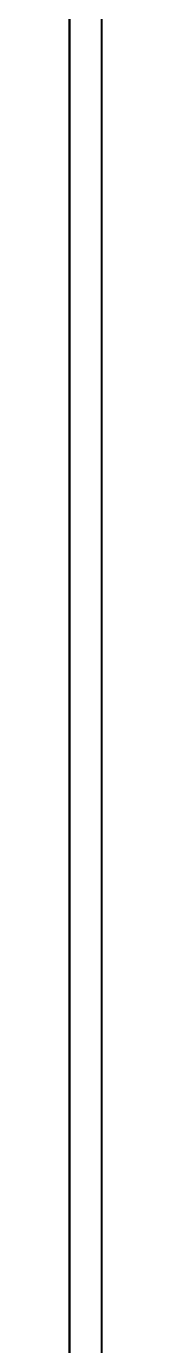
# Model space of a CAD drawing. Header units: millimetres. Extents: x 0 to 297, y 0 to 210.
# Drawn here: x 255.2 to 256.7, y 74.1 to 135.8 of the extents above; entities that cross this region are included whole.
import ezdxf

# ---------------------------------------------------------------- set-up
doc = ezdxf.new("R2010")
doc.units = ezdxf.units.MM
doc.header["$LTSCALE"] = 0.5
doc.linetypes.add('DASHED', pattern=[0.2067, 0.1654, -0.0413])
for name, color, linetype, lineweight in [('가려진 것(ISO)', 2, 'DASHED', 18), ('가려진 좁은 것(ISO)', 2, 'DASHED', 18), ('가시적인 것(ISO)', 3, 'Continuous', 40)]:
    doc.layers.add(name, color=color, linetype=linetype, lineweight=lineweight)

msp = doc.modelspace()

# ---------------------------------------------------------------- linework, layer by layer
at = {"layer": '가려진 것(ISO)', "ltscale": 0.037994}
for p, q in [((255.2035, 135.5739), (255.1935, 135.5739)), ((255.2035, 135.4862), (255.1935, 135.4862)), ((255.2035, 135.4367), (255.1935, 135.4367)), ((255.2035, 135.1876), (255.1935, 135.1876)), ((255.2035, 135.173), (255.1935, 135.173)), ((255.2035, 135.1701), (255.1935, 135.1701)), ((255.2035, 135.1672), (255.1935, 135.1672)), ((255.2035, 135.1468), (255.1935, 135.1468)), ((255.2035, 135.1294), (255.1935, 135.1294)), ((255.2035, 135.1119), (255.1935, 135.1119)), ((255.2035, 135.109), (255.1935, 135.109)), ((255.2035, 135.077), (255.1935, 135.077)), ((255.2035, 135.0741), (255.1935, 135.0741)), ((255.2035, 135.0625), (255.1935, 135.0625)), ((255.2035, 135.048), (255.1935, 135.048)), ((255.2035, 135.0451), (255.1935, 135.0451)), ((255.2035, 135.0421), (255.1935, 135.0421)), ((255.2035, 135.0305), (255.1935, 135.0305)), ((255.2035, 135.006), (255.1935, 135.006)), ((255.2035, 135.0043), (255.1935, 135.0043)), ((255.2035, 134.9603), (255.1935, 134.9603)), ((255.2035, 134.9491), (255.1935, 134.9491)), ((255.2035, 134.9336), (255.1935, 134.9336)), ((255.2035, 134.9142), (255.1935, 134.9142)), ((255.2035, 134.8955), (255.1935, 134.8955)), ((255.2035, 134.8841), (255.1935, 134.8841)), ((255.2035, 134.7077), (255.1935, 134.7077)), ((255.2035, 134.6786), (255.1935, 134.6786)), ((255.2035, 134.5943), (255.1935, 134.5943)), ((255.2035, 134.5768), (255.1935, 134.5768)), ((255.2035, 134.5274), (255.1935, 134.5274)), ((255.2035, 134.4983), (255.1935, 134.4983)), ((255.2035, 134.4605), (255.1935, 134.4605)), ((255.2035, 134.3965), (255.1935, 134.3965)), ((255.2035, 134.3907), (255.1935, 134.3907)), ((255.2035, 134.3326), (255.1935, 134.3326)), ((255.2035, 134.2977), (255.1935, 134.2977)), ((255.2035, 134.2918), (255.1935, 134.2918)), ((255.2035, 134.2569), (255.1935, 134.2569)), ((255.2035, 134.2424), (255.1935, 134.2424)), ((255.2035, 134.2279), (255.1935, 134.2279)), ((255.2035, 134.2133), (255.1935, 134.2133)), ((255.2035, 134.1901), (255.1935, 134.1901)), ((255.2035, 134.1181), (255.1935, 134.1181)), ((255.2035, 134.0417), (255.1935, 134.0417)), ((255.2035, 134.0388), (255.1935, 134.0388)), ((255.2035, 133.9923), (255.1935, 133.9923)), ((255.2035, 133.9894), (255.1935, 133.9894)), ((255.2035, 133.9618), (255.1935, 133.9618)), ((255.2035, 133.8847), (255.1935, 133.8847)), ((255.2035, 133.716), (255.1935, 133.716)), ((255.2035, 133.6899), (255.1935, 133.6899)), ((255.2035, 133.655), (255.1935, 133.655)), ((255.2035, 133.652), (255.1935, 133.652)), ((255.2035, 133.6142), (255.1935, 133.6142)), ((255.2035, 133.5881), (255.1935, 133.5881)), ((255.2035, 133.4281), (255.1935, 133.4281)), ((255.2035, 133.4078), (255.1935, 133.4078)), ((255.2035, 133.3673), (255.1935, 133.3673)), ((255.2035, 133.3583), (255.1935, 133.3583)), ((255.2035, 133.3176), (255.1935, 133.3176)), ((255.2035, 133.2798), (255.1935, 133.2798)), ((255.2035, 133.2797), (255.1935, 133.2797)), ((255.2035, 133.2711), (255.1935, 133.2711)), ((255.2035, 133.2594), (255.1935, 133.2594)), ((255.2035, 133.242), (255.1935, 133.242)), ((255.2035, 133.2245), (255.1935, 133.2245)), ((255.2035, 133.1082), (255.1935, 133.1082)), ((255.2035, 133.0966), (255.1935, 133.0966)), ((255.2035, 133.0646), (255.1935, 133.0646)), ((255.2035, 133.021), (255.1935, 133.021)), ((255.2035, 132.925), (255.1935, 132.925)), ((255.2035, 132.8785), (255.1935, 132.8785)), ((255.2035, 132.8639), (255.1935, 132.8639)), ((255.2035, 132.861), (255.1935, 132.861)), ((255.2035, 132.8302), (255.1935, 132.8302)), ((255.2035, 132.7766), (255.1935, 132.7766)), ((255.2035, 132.7614), (255.1935, 132.7614)), ((255.2035, 132.7331), (255.1935, 132.7331)), ((255.2035, 132.708), (255.1935, 132.708)), ((255.2035, 132.6852), (255.1935, 132.6852)), ((255.2035, 132.5365), (255.1935, 132.5365)), ((255.2035, 132.5175), (255.1935, 132.5175)), ((255.2035, 132.5137), (255.1935, 132.5137)), ((255.2035, 132.4422), (255.1935, 132.4422)), ((255.2035, 132.3957), (255.1935, 132.3957)), ((255.2035, 132.2431), (255.1935, 132.2431)), ((255.2035, 132.0754), (255.1935, 132.0754)), ((255.2035, 131.9992), (255.1935, 131.9992)), ((255.1935, 131.8128), (255.1835, 131.8128)), ((255.2035, 131.1836), (255.1935, 131.1836)), ((255.2035, 131.0769), (255.1935, 131.0769)), ((255.2035, 131.0388), (255.1935, 131.0388)), ((255.2035, 130.9702), (255.1935, 130.9702)), ((255.2035, 130.4862), (255.1935, 130.4862)), ((255.2035, 130.4024), (255.1935, 130.4024)), ((255.1935, 121.9881), (255.1835, 121.9881)), ((255.1935, 121.7381), (255.1835, 121.7381)), ((255.1935, 121.6881), (255.1835, 121.6881)), ((255.2035, 120.1881), (255.1935, 120.1881)), ((255.2035, 120.1436), (255.1935, 120.1436)), ((255.2035, 120.1355), (255.1935, 120.1355)), ((255.2035, 120.0261), (255.1935, 120.0261)), ((255.2035, 119.9004), (255.1935, 119.9004)), ((255.2035, 119.8559), (255.1935, 119.8559)), ((255.2035, 119.8498), (255.1935, 119.8498)), ((255.2035, 119.8478), (255.1935, 119.8478)), ((255.2035, 119.8397), (255.1935, 119.8397)), ((255.2035, 119.791), (255.1935, 119.791)), ((255.2035, 119.789), (255.1935, 119.789)), ((255.2035, 119.629), (255.1935, 119.629)), ((255.2035, 119.163), (255.1935, 119.163)), ((255.2035, 119.1549), (255.1935, 119.1549)), ((255.2035, 119.009), (255.1935, 119.009)), ((255.2035, 118.8895), (255.1935, 118.8895)), ((255.2035, 118.8672), (255.1935, 118.8672)), ((255.2035, 118.8591), (255.1935, 118.8591)), ((255.2035, 118.7436), (255.1935, 118.7436)), ((255.2035, 118.5856), (255.1935, 118.5856)), ((255.2035, 118.5755), (255.1935, 118.5755)), ((255.2035, 118.3243), (255.1935, 118.3243)), ((255.2035, 118.2108), (255.1935, 118.2108)), ((255.2035, 118.1561), (255.1935, 118.1561)), ((255.2035, 118.1136), (255.1935, 118.1136)), ((255.2035, 118.0893), (255.1935, 118.0893)), ((255.2035, 117.9393), (255.1935, 117.9393)), ((255.2035, 117.9312), (255.1935, 117.9312)), ((255.2035, 117.8867), (255.1935, 117.8867)), ((255.2035, 117.8705), (255.1935, 117.8705)), ((255.2035, 117.836), (255.1935, 117.836)), ((255.2035, 117.7935), (255.1935, 117.7935)), ((255.2035, 117.6436), (255.1935, 117.6436)), ((255.2035, 117.6355), (255.1935, 117.6355)), ((255.2035, 117.599), (255.1935, 117.599)), ((255.2035, 117.5828), (255.1935, 117.5828)), ((255.1935, 116.2881), (255.1835, 116.2881)), ((255.1935, 116.2381), (255.1835, 116.2381)), ((255.1935, 115.7381), (255.1835, 115.7381)), ((255.1935, 115.6881), (255.1835, 115.6881)), ((255.2035, 114.4381), (255.1935, 114.4381)), ((255.2035, 114.43), (255.1935, 114.43)), ((255.2035, 114.3855), (255.1935, 114.3855)), ((255.2035, 114.2679), (255.1935, 114.2679)), ((255.2035, 114.1504), (255.1935, 114.1504)), ((255.2035, 114.1423), (255.1935, 114.1423)), ((255.2035, 114.1302), (255.1935, 114.1302)), ((255.2035, 114.0998), (255.1935, 114.0998)), ((255.2035, 114.0978), (255.1935, 114.0978)), ((255.2035, 114.0897), (255.1935, 114.0897)), ((255.2035, 114.0451), (255.1935, 114.0451)), ((255.2035, 114.041), (255.1935, 114.041)), ((255.2035, 113.8709), (255.1935, 113.8709)), ((255.2035, 113.4576), (255.1935, 113.4576)), ((255.2035, 113.4049), (255.1935, 113.4049)), ((255.2035, 113.3036), (255.1935, 113.3036)), ((255.2035, 113.2874), (255.1935, 113.2874)), ((255.2035, 113.1841), (255.1935, 113.1841)), ((255.2035, 113.1618), (255.1935, 113.1618)), ((255.2035, 113.1577), (255.1935, 113.1577)), ((255.2035, 113.1537), (255.1935, 113.1537)), ((255.2035, 113.1091), (255.1935, 113.1091)), ((255.2035, 112.9734), (255.1935, 112.9734)), ((255.2035, 112.8802), (255.1935, 112.8802)), ((255.2035, 112.8701), (255.1935, 112.8701)), ((255.2035, 112.868), (255.1935, 112.868)), ((255.2035, 112.5844), (255.1935, 112.5844)), ((255.2035, 112.4527), (255.1935, 112.4527)), ((255.2035, 112.4061), (255.1935, 112.4061)), ((255.2035, 112.3636), (255.1935, 112.3636)), ((255.2035, 112.2339), (255.1935, 112.2339)), ((255.2035, 112.1812), (255.1935, 112.1812)), ((255.2035, 112.1407), (255.1935, 112.1407)), ((255.2035, 112.1286), (255.1935, 112.1286)), ((255.2035, 112.1205), (255.1935, 112.1205)), ((255.2035, 112.0354), (255.1935, 112.0354)), ((255.2035, 111.9381), (255.1935, 111.9381)), ((255.2035, 111.8855), (255.1935, 111.8855)), ((255.2035, 111.8409), (255.1935, 111.8409)), ((255.2035, 111.8328), (255.1935, 111.8328)), ((255.1935, 110.2881), (255.1835, 110.2881)), ((255.1935, 110.2381), (255.1835, 110.2381)), ((255.1935, 109.7381), (255.1835, 109.7381)), ((255.1935, 109.6881), (255.1835, 109.6881)), ((255.2035, 108.4381), (255.1935, 108.4381)), ((255.2035, 108.3956), (255.1935, 108.3956)), ((255.2035, 108.3368), (255.1935, 108.3368)), ((255.2035, 108.3348), (255.1935, 108.3348)), ((255.2035, 108.3308), (255.1935, 108.3308)), ((255.2035, 108.3287), (255.1935, 108.3287)), ((255.2035, 108.2963), (255.1935, 108.2963)), ((255.2035, 108.2842), (255.1935, 108.2842)), ((255.2035, 108.2639), (255.1935, 108.2639)), ((255.2035, 108.1829), (255.1935, 108.1829)), ((255.2035, 108.1525), (255.1935, 108.1525)), ((255.2035, 108.1504), (255.1935, 108.1504)), ((255.2035, 108.1423), (255.1935, 108.1423)), ((255.2035, 108.118), (255.1935, 108.118)), ((255.2035, 108.0937), (255.1935, 108.0937)), ((255.2035, 108.0573), (255.1935, 108.0573)), ((255.2035, 108.0491), (255.1935, 108.0491)), ((255.2035, 108.0451), (255.1935, 108.0451)), ((255.2035, 108.041), (255.1935, 108.041)), ((255.2035, 108.0167), (255.1935, 108.0167)), ((255.2035, 107.9904), (255.1935, 107.9904)), ((255.2035, 107.9742), (255.1935, 107.9742)), ((255.2035, 107.9438), (255.1935, 107.9438)), ((255.2035, 107.8992), (255.1935, 107.8992)), ((255.2035, 107.7473), (255.1935, 107.7473)), ((255.2035, 107.7169), (255.1935, 107.7169)), ((255.2035, 107.6602), (255.1935, 107.6602)), ((255.2035, 107.4353), (255.1935, 107.4353)), ((255.2035, 107.4009), (255.1935, 107.4009)), ((255.2035, 107.3806), (255.1935, 107.3806)), ((255.2035, 107.338), (255.1935, 107.338)), ((255.2035, 107.3239), (255.1935, 107.3239)), ((255.2035, 107.3036), (255.1935, 107.3036)), ((255.2035, 107.2064), (255.1935, 107.2064)), ((255.2035, 107.1537), (255.1935, 107.1537)), ((255.2035, 107.103), (255.1935, 107.103)), ((255.2035, 107.0564), (255.1935, 107.0564)), ((255.2035, 107.0159), (255.1935, 107.0159)), ((255.2035, 107.0078), (255.1935, 107.0078)), ((255.2035, 106.9957), (255.1935, 106.9957)), ((255.2035, 106.9653), (255.1935, 106.9653)), ((255.2035, 106.941), (255.1935, 106.941)), ((255.2035, 106.8761), (255.1935, 106.8761)), ((255.2035, 106.868), (255.1935, 106.868)), ((255.2035, 106.7667), (255.1935, 106.7667)), ((255.2035, 106.6897), (255.1935, 106.6897)), ((255.2035, 106.5682), (255.1935, 106.5682)), ((255.2035, 106.4831), (255.1935, 106.4831)), ((255.2035, 106.4588), (255.1935, 106.4588)), ((255.2035, 106.3514), (255.1935, 106.3514)), ((255.2035, 106.3291), (255.1935, 106.3291)), ((255.2035, 106.2623), (255.1935, 106.2623)), ((255.2035, 106.2278), (255.1935, 106.2278)), ((255.2035, 106.2076), (255.1935, 106.2076)), ((255.2035, 106.1934), (255.1935, 106.1934)), ((255.2035, 106.1731), (255.1935, 106.1731)), ((255.2035, 106.1691), (255.1935, 106.1691)), ((255.2035, 106.1509), (255.1935, 106.1509)), ((255.2035, 106.0941), (255.1935, 106.0941)), ((255.2035, 106.0556), (255.1935, 106.0556)), ((255.2035, 106.0496), (255.1935, 106.0496)), ((255.2035, 106.0273), (255.1935, 106.0273)), ((255.2035, 106.0212), (255.1935, 106.0212)), ((255.2035, 106.0192), (255.1935, 106.0192)), ((255.2035, 106.009), (255.1935, 106.009)), ((255.2035, 106.005), (255.1935, 106.005)), ((255.2035, 105.9543), (255.1935, 105.9543)), ((255.2035, 105.9381), (255.1935, 105.9381)), ((255.2035, 105.9179), (255.1935, 105.9179)), ((255.2035, 105.8855), (255.1935, 105.8855)), ((255.2035, 105.8733), (255.1935, 105.8733)), ((255.2035, 105.8125), (255.1935, 105.8125)), ((255.2035, 105.7842), (255.1935, 105.7842)), ((255.2035, 105.7396), (255.1935, 105.7396)), ((255.2035, 105.7315), (255.1935, 105.7315)), ((255.2035, 105.5897), (255.1935, 105.5897)), ((255.2035, 105.2412), (255.1935, 105.2412)), ((255.2035, 105.1622), (255.1935, 105.1622)), ((255.1935, 104.2881), (255.1835, 104.2881)), ((255.1935, 104.2381), (255.1835, 104.2381)), ((255.1935, 103.7381), (255.1835, 103.7381)), ((255.1935, 103.6881), (255.1835, 103.6881)), ((255.2035, 102.4381), (255.1935, 102.4381)), ((255.2035, 102.3855), (255.1935, 102.3855)), ((255.2035, 102.3713), (255.1935, 102.3713)), ((255.2035, 102.3267), (255.1935, 102.3267)), ((255.2035, 102.3064), (255.1935, 102.3064)), ((255.2035, 102.1606), (255.1935, 102.1606)), ((255.2035, 102.1504), (255.1935, 102.1504)), ((255.2035, 102.0998), (255.1935, 102.0998)), ((255.2035, 102.0978), (255.1935, 102.0978)), ((255.2035, 102.0897), (255.1935, 102.0897)), ((255.2035, 102.0876), (255.1935, 102.0876)), ((255.2035, 102.039), (255.1935, 102.039)), ((255.2035, 101.9863), (255.1935, 101.9863)), ((255.2035, 101.9013), (255.1935, 101.9013)), ((255.2035, 101.7594), (255.1935, 101.7594)), ((255.2035, 101.7554), (255.1935, 101.7554)), ((255.2035, 101.7027), (255.1935, 101.7027)), ((255.2035, 101.4961), (255.1935, 101.4961)), ((255.2035, 101.4556), (255.1935, 101.4556)), ((255.2035, 101.4312), (255.1935, 101.4312)), ((255.2035, 101.3239), (255.1935, 101.3239)), ((255.2035, 101.2509), (255.1935, 101.2509)), ((255.2035, 101.2286), (255.1935, 101.2286)), ((255.2035, 101.2226), (255.1935, 101.2226)), ((255.2035, 101.101), (255.1935, 101.101)), ((255.2035, 100.9187), (255.1935, 100.9187)), ((255.2035, 100.9106), (255.1935, 100.9106)), ((255.2035, 100.8093), (255.1935, 100.8093)), ((255.2035, 100.7323), (255.1935, 100.7323)), ((255.2035, 100.6107), (255.1935, 100.6107)), ((255.2035, 100.5256), (255.1935, 100.5256)), ((255.2035, 100.394), (255.1935, 100.394)), ((255.2035, 100.3048), (255.1935, 100.3048)), ((255.2035, 100.2805), (255.1935, 100.2805)), ((255.2035, 100.2542), (255.1935, 100.2542)), ((255.2035, 100.2501), (255.1935, 100.2501)), ((255.2035, 100.2299), (255.1935, 100.2299)), ((255.2035, 100.1934), (255.1935, 100.1934)), ((255.2035, 100.1205), (255.1935, 100.1205)), ((255.2035, 100.1164), (255.1935, 100.1164)), ((255.2035, 100.1144), (255.1935, 100.1144)), ((255.2035, 100.0698), (255.1935, 100.0698)), ((255.2035, 100.0273), (255.1935, 100.0273)), ((255.2035, 99.9969), (255.1935, 99.9969)), ((255.2035, 99.8855), (255.1935, 99.8855)), ((255.2035, 99.8551), (255.1935, 99.8551)), ((255.2035, 99.8328), (255.1935, 99.8328)), ((255.2035, 99.8267), (255.1935, 99.8267)), ((255.2035, 99.7821), (255.1935, 99.7821)), ((255.2035, 99.2047), (255.1935, 99.2047)), ((255.1935, 98.2881), (255.1835, 98.2881)), ((255.1935, 98.2381), (255.1835, 98.2381)), ((255.1935, 97.7381), (255.1835, 97.7381)), ((255.1935, 97.6881), (255.1835, 97.6881)), ((255.2035, 96.4381), (255.1935, 96.4381)), ((255.2035, 96.43), (255.1935, 96.43)), ((255.2035, 96.3855), (255.1935, 96.3855)), ((255.2035, 96.3652), (255.1935, 96.3652)), ((255.2035, 96.3267), (255.1935, 96.3267)), ((255.2035, 96.2193), (255.1935, 96.2193)), ((255.2035, 96.1504), (255.1935, 96.1504)), ((255.2035, 96.1464), (255.1935, 96.1464)), ((255.2035, 96.1302), (255.1935, 96.1302)), ((255.2035, 96.0897), (255.1935, 96.0897)), ((255.2035, 96.0451), (255.1935, 96.0451)), ((255.2035, 96.041), (255.1935, 96.041)), ((255.2035, 96.039), (255.1935, 96.039)), ((255.2035, 95.8182), (255.1935, 95.8182)), ((255.2035, 95.7027), (255.1935, 95.7027)), ((255.2035, 95.4778), (255.1935, 95.4778)), ((255.2035, 95.4434), (255.1935, 95.4434)), ((255.2035, 95.4049), (255.1935, 95.4049)), ((255.2035, 95.3846), (255.1935, 95.3846)), ((255.2035, 95.3462), (255.1935, 95.3462)), ((255.2035, 95.2874), (255.1935, 95.2874)), ((255.2035, 95.2854), (255.1935, 95.2854)), ((255.2035, 95.2509), (255.1935, 95.2509)), ((255.2035, 95.1577), (255.1935, 95.1577)), ((255.2035, 95.1091), (255.1935, 95.1091)), ((255.2035, 95.101), (255.1935, 95.101)), ((255.2035, 95.0889), (255.1935, 95.0889)), ((255.2035, 95.0726), (255.1935, 95.0726)), ((255.2035, 95.0504), (255.1935, 95.0504)), ((255.2035, 94.9936), (255.1935, 94.9936)), ((255.2035, 94.9916), (255.1935, 94.9916)), ((255.2035, 94.9734), (255.1935, 94.9734)), ((255.2035, 94.9572), (255.1935, 94.9572)), ((255.2035, 94.9187), (255.1935, 94.9187)), ((255.2035, 94.9106), (255.1935, 94.9106)), ((255.2035, 94.8802), (255.1935, 94.8802)), ((255.2035, 94.868), (255.1935, 94.868)), ((255.2035, 94.7688), (255.1935, 94.7688)), ((255.2035, 94.7323), (255.1935, 94.7323)), ((255.2035, 94.6107), (255.1935, 94.6107)), ((255.2035, 94.5844), (255.1935, 94.5844)), ((255.2035, 94.5743), (255.1935, 94.5743)), ((255.2035, 94.4527), (255.1935, 94.4527)), ((255.2035, 94.4061), (255.1935, 94.4061)), ((255.2035, 94.2521), (255.1935, 94.2521)), ((255.2035, 94.1812), (255.1935, 94.1812)), ((255.2035, 94.1407), (255.1935, 94.1407)), ((255.2035, 94.1286), (255.1935, 94.1286)), ((255.2035, 94.1164), (255.1935, 94.1164)), ((255.2035, 94.0921), (255.1935, 94.0921)), ((255.2035, 94.0617), (255.1935, 94.0617)), ((255.2035, 94.0556), (255.1935, 94.0556)), ((255.2035, 93.9138), (255.1935, 93.9138)), ((255.2035, 93.9037), (255.1935, 93.9037)), ((255.2035, 93.8855), (255.1935, 93.8855)), ((255.2035, 93.8409), (255.1935, 93.8409)), ((255.2035, 93.8328), (255.1935, 93.8328)), ((255.2035, 93.8267), (255.1935, 93.8267)), ((255.2035, 93.5755), (255.1935, 93.5755)), ((255.2035, 93.5167), (255.1935, 93.5167)), ((255.2035, 93.2736), (255.1935, 93.2736)), ((255.2035, 93.227), (255.1935, 93.227)), ((255.1935, 92.2881), (255.1835, 92.2881)), ((255.1935, 92.2381), (255.1835, 92.2381)), ((255.1935, 91.7381), (255.1835, 91.7381)), ((255.1935, 91.6881), (255.1835, 91.6881)), ((255.2035, 90.4381), (255.1935, 90.4381)), ((255.2035, 90.3855), (255.1935, 90.3855)), ((255.2035, 90.1829), (255.1935, 90.1829)), ((255.2035, 90.1504), (255.1935, 90.1504)), ((255.2035, 90.1423), (255.1935, 90.1423)), ((255.2035, 90.1302), (255.1935, 90.1302)), ((255.2035, 90.0998), (255.1935, 90.0998)), ((255.2035, 90.0978), (255.1935, 90.0978)), ((255.2035, 90.0897), (255.1935, 90.0897)), ((255.2035, 90.039), (255.1935, 90.039)), ((255.2035, 89.4576), (255.1935, 89.4576)), ((255.2035, 89.4049), (255.1935, 89.4049)), ((255.2035, 89.3846), (255.1935, 89.3846)), ((255.2035, 89.3401), (255.1935, 89.3401)), ((255.2035, 89.2104), (255.1935, 89.2104)), ((255.2035, 89.1618), (255.1935, 89.1618)), ((255.2035, 89.1091), (255.1935, 89.1091)), ((255.2035, 89.0889), (255.1935, 89.0889)), ((255.2035, 89.0261), (255.1935, 89.0261)), ((255.2035, 88.9936), (255.1935, 88.9936)), ((255.2035, 88.9329), (255.1935, 88.9329)), ((255.2035, 88.5743), (255.1935, 88.5743)), ((255.2035, 88.3393), (255.1935, 88.3393)), ((255.2035, 88.3089), (255.1935, 88.3089)), ((255.2035, 88.2339), (255.1935, 88.2339)), ((255.2035, 88.1934), (255.1935, 88.1934)), ((255.2035, 88.1812), (255.1935, 88.1812)), ((255.2035, 88.1407), (255.1935, 88.1407)), ((255.2035, 88.1205), (255.1935, 88.1205)), ((255.2035, 88.1164), (255.1935, 88.1164)), ((255.2035, 88.086), (255.1935, 88.086)), ((255.2035, 87.9381), (255.1935, 87.9381)), ((255.2035, 87.8855), (255.1935, 87.8855)), ((255.2035, 87.8328), (255.1935, 87.8328)), ((255.1935, 86.2881), (255.1835, 86.2881)), ((255.1935, 86.2381), (255.1835, 86.2381)), ((255.1935, 85.7381), (255.1835, 85.7381)), ((255.1935, 85.6881), (255.1835, 85.6881)), ((255.2035, 84.1881), (255.1935, 84.1881)), ((255.2035, 84.18), (255.1935, 84.18)), ((255.2035, 84.1355), (255.1935, 84.1355)), ((255.2035, 84.1111), (255.1935, 84.1111)), ((255.2035, 83.9653), (255.1935, 83.9653)), ((255.2035, 83.9004), (255.1935, 83.9004)), ((255.2035, 83.8923), (255.1935, 83.8923)), ((255.2035, 83.8802), (255.1935, 83.8802)), ((255.2035, 83.8498), (255.1935, 83.8498)), ((255.2035, 83.8397), (255.1935, 83.8397)), ((255.2035, 83.7951), (255.1935, 83.7951)), ((255.2035, 83.7748), (255.1935, 83.7748)), ((255.2035, 83.71), (255.1935, 83.71)), ((255.2035, 83.6168), (255.1935, 83.6168)), ((255.2035, 83.5641), (255.1935, 83.5641)), ((255.2035, 83.4851), (255.1935, 83.4851)), ((255.2035, 83.3332), (255.1935, 83.3332)), ((255.2035, 83.2278), (255.1935, 83.2278)), ((255.2035, 83.1549), (255.1935, 83.1549)), ((255.2035, 83.0718), (255.1935, 83.0718)), ((255.2035, 83.0394), (255.1935, 83.0394)), ((255.2035, 82.8936), (255.1935, 82.8936)), ((255.2035, 82.8591), (255.1935, 82.8591)), ((255.2035, 82.851), (255.1935, 82.851)), ((255.2035, 82.6869), (255.1935, 82.6869)), ((255.2035, 82.618), (255.1935, 82.618)), ((255.2035, 82.6018), (255.1935, 82.6018)), ((255.2035, 82.3344), (255.1935, 82.3344)), ((255.2035, 82.1966), (255.1935, 82.1966)), ((255.2035, 82.1399), (255.1935, 82.1399)), ((255.2035, 82.0629), (255.1935, 82.0629)), ((255.2035, 82.0386), (255.1935, 82.0386)), ((255.2035, 82.0123), (255.1935, 82.0123)), ((255.2035, 81.9556), (255.1935, 81.9556)), ((255.2035, 81.9373), (255.1935, 81.9373)), ((255.2035, 81.9312), (255.1935, 81.9312)), ((255.2035, 81.8907), (255.1935, 81.8907)), ((255.2035, 81.8745), (255.1935, 81.8745)), ((255.2035, 81.8705), (255.1935, 81.8705)), ((255.2035, 81.8016), (255.1935, 81.8016)), ((255.2035, 81.7205), (255.1935, 81.7205)), ((255.2035, 81.6881), (255.1935, 81.6881)), ((255.2035, 81.6355), (255.1935, 81.6355)), ((255.2035, 81.5868), (255.1935, 81.5868)), ((255.2035, 81.5828), (255.1935, 81.5828)), ((255.2035, 81.4085), (255.1935, 81.4085)), ((255.2035, 81.3883), (255.1935, 81.3883)), ((255.2035, 81.3113), (255.1935, 81.3113)), ((255.2035, 81.2627), (255.1935, 81.2627)), ((255.2035, 81.0601), (255.1935, 81.0601)), ((255.2035, 80.9791), (255.1935, 80.9791)), ((255.1935, 80.2881), (255.1835, 80.2881)), ((255.1935, 80.2381), (255.1835, 80.2381)), ((255.1935, 79.7381), (255.1835, 79.7381)), ((255.1935, 79.6881), (255.1835, 79.6881)), ((255.2035, 78.4381), (255.1935, 78.4381)), ((255.2035, 78.3936), (255.1935, 78.3936)), ((255.2035, 78.3692), (255.1935, 78.3692)), ((255.2035, 78.2234), (255.1935, 78.2234)), ((255.2035, 78.1504), (255.1935, 78.1504)), ((255.2035, 78.1059), (255.1935, 78.1059)), ((255.2035, 78.0978), (255.1935, 78.0978)), ((255.2035, 78.0532), (255.1935, 78.0532)), ((255.2035, 78.0471), (255.1935, 78.0471)), ((255.2035, 78.0329), (255.1935, 78.0329)), ((255.2035, 77.8222), (255.1935, 77.8222)), ((255.2035, 77.413), (255.1935, 77.413)), ((255.2035, 77.3927), (255.1935, 77.3927)), ((255.2035, 77.1517), (255.1935, 77.1517)), ((255.2035, 77.1172), (255.1935, 77.1172)), ((255.2035, 77.097), (255.1935, 77.097)), ((255.2035, 77.0017), (255.1935, 77.0017)), ((255.2035, 76.9881), (255.1935, 76.9881)), ((255.2035, 76.8761), (255.1935, 76.8761)), ((255.2035, 76.8599), (255.1935, 76.8599)), ((255.2035, 76.6842), (255.1935, 76.6842)), ((255.2035, 76.5925), (255.1935, 76.5925)), ((255.2035, 76.5824), (255.1935, 76.5824)), ((255.2035, 76.398), (255.1935, 76.398)), ((255.2035, 76.3474), (255.1935, 76.3474)), ((255.2035, 76.2137), (255.1935, 76.2137)), ((255.2035, 76.1893), (255.1935, 76.1893)), ((255.2035, 76.1812), (255.1935, 76.1812)), ((255.2035, 76.1326), (255.1935, 76.1326)), ((255.2035, 76.0941), (255.1935, 76.0941)), ((255.2035, 76.0597), (255.1935, 76.0597)), ((255.2035, 75.8936), (255.1935, 75.8936)), ((255.2035, 75.8449), (255.1935, 75.8449)), ((255.1935, 74.2881), (255.1835, 74.2881)), ((255.1935, 74.2381), (255.1835, 74.2381))]:
    msp.add_line(p, q, dxfattribs=at)
at = {"layer": '가려진 것(ISO)', "ltscale": 6.141645}
msp.add_line((255.2035, 131.8467), (255.2035, 130.4862), dxfattribs=at)
at = {"layer": '가려진 것(ISO)', "ltscale": 1.157536}
for p, q in [((255.2035, 118.8895), (255.2035, 118.5856)), ((255.2035, 113.1841), (255.2035, 112.8802)), ((255.2035, 76.9881), (255.2035, 76.6842))]:
    msp.add_line(p, q, dxfattribs=at)
at = {"layer": '가려진 것(ISO)', "ltscale": 3.549983}
for p, q in [((255.2035, 118.5755), (255.2035, 117.6436)), ((255.2035, 112.8701), (255.2035, 111.9381))]:
    msp.add_line(p, q, dxfattribs=at)
at = {"layer": '가려진 것(ISO)', "ltscale": 0.200556}
for p, q in [((255.2035, 111.9381), (255.2035, 111.8855)), ((255.2035, 87.9381), (255.2035, 87.8855))]:
    msp.add_line(p, q, dxfattribs=at)
at = {"layer": '가려진 것(ISO)', "ltscale": 0.196135}
msp.add_line((255.2035, 108.4381), (255.2035, 108.3956), dxfattribs=at)
at = {"layer": '가려진 것(ISO)', "ltscale": 0.242311}
msp.add_line((255.2035, 108.3956), (255.2035, 108.3348), dxfattribs=at)
at = {"layer": '가려진 것(ISO)', "ltscale": 2.376912}
for p, q in [((255.2035, 108.2842), (255.2035, 107.6602)), ((255.2035, 96.3267), (255.2035, 95.7027))]:
    msp.add_line(p, q, dxfattribs=at)
at = {"layer": '가려진 것(ISO)', "ltscale": 0.85655}
for p, q in [((255.2035, 107.6602), (255.2035, 107.4353)), ((255.2035, 95.7027), (255.2035, 95.4778))]:
    msp.add_line(p, q, dxfattribs=at)
at = {"layer": '가려진 것(ISO)', "ltscale": 6.475545}
for p, q in [((255.2035, 107.4353), (255.2035, 106.0496)), ((255.2035, 95.4778), (255.2035, 94.0921))]:
    msp.add_line(p, q, dxfattribs=at)
at = {"layer": '가려진 것(ISO)', "ltscale": 1.010902}
for p, q in [((255.2035, 106.0496), (255.2035, 105.7842)), ((255.2035, 94.0921), (255.2035, 93.8267))]:
    msp.add_line(p, q, dxfattribs=at)
at = {"layer": '가려진 것(ISO)', "ltscale": 1.955352}
msp.add_line((255.2035, 105.7315), (255.2035, 105.2412), dxfattribs=at)
at = {"layer": '가려진 것(ISO)', "ltscale": 0.327206}
msp.add_line((255.2035, 105.2412), (255.2035, 105.1622), dxfattribs=at)
at = {"layer": '가려진 것(ISO)', "ltscale": 0.424366}
for p, q in [((255.2035, 102.4381), (255.2035, 102.3267)), ((255.2035, 96.4381), (255.2035, 96.3267))]:
    msp.add_line(p, q, dxfattribs=at)
at = {"layer": '가려진 것(ISO)', "ltscale": 12.763601}
msp.add_line((255.2035, 102.3267), (255.2035, 99.8267), dxfattribs=at)
at = {"layer": '가려진 것(ISO)', "ltscale": 2.576389}
msp.add_line((255.2035, 99.8267), (255.2035, 99.2047), dxfattribs=at)
at = {"layer": '가려진 것(ISO)', "ltscale": 1.149818}
msp.add_line((255.2035, 93.5755), (255.2035, 93.2736), dxfattribs=at)
at = {"layer": '가려진 것(ISO)', "ltscale": 5.352858}
msp.add_line((255.2035, 89.0261), (255.2035, 87.9381), dxfattribs=at)
at = {"layer": '가려진 것(ISO)', "ltscale": 2.968116}
msp.add_line((255.2035, 84.1881), (255.2035, 83.6168), dxfattribs=at)
at = {"layer": '가려진 것(ISO)', "ltscale": 6.328309}
msp.add_line((255.2035, 83.5641), (255.2035, 81.9029), dxfattribs=at)
at = {"layer": '가려진 것(ISO)', "ltscale": 1.126665}
for p, q in [((255.2035, 78.3936), (255.2035, 78.0978)), ((255.2035, 77.413), (255.2035, 77.1172)), ((255.2035, 76.1893), (255.2035, 75.8936))]:
    msp.add_line(p, q, dxfattribs=at)
at = {"layer": '가려진 것(ISO)', "ltscale": 2.608439}
msp.add_line((255.2035, 78.0978), (255.2035, 77.413), dxfattribs=at)
at = {"layer": '가려진 것(ISO)', "ltscale": 0.491663}
msp.add_line((255.2035, 77.1172), (255.2035, 76.9881), dxfattribs=at)
at = {"layer": '가려진 것(ISO)', "ltscale": 1.885149}
msp.add_line((255.2035, 76.6842), (255.2035, 76.1893), dxfattribs=at)
at = {"layer": '가려진 것(ISO)', "ltscale": 2.608099}
msp.add_open_spline([(255.2035, 135.5739), (255.2035, 135.5676), (255.2035, 135.5583), (255.2035, 135.5134), (255.2035, 135.5007), (255.2035, 135.4862)], degree=3, knots=[-0.81044554, -0.81044554, -0.81044554, -0.81044554, -0.63399864, -0.63399864, -0.5778754, -0.5778754, -0.5778754, -0.5778754], dxfattribs=at)
at = {"layer": '가려진 것(ISO)', "ltscale": 12.419919}
msp.add_open_spline([(255.2035, 135.4862), (255.2035, 135.4638), (255.2035, 135.4302), (255.2035, 135.2903), (255.2035, 135.2121), (255.2035, 134.9628), (255.2035, 134.7941), (255.2035, 134.5026), (255.2035, 134.3155), (255.2035, 134.1219)], degree=3, knots=[-0.16040015, -0.16040015, -0.16040015, -0.16040015, -0.12035062, -0.12035062, -0.09475572, -0.09475572, -0.05807089, -0.05807089, 0, 0, 0, 0], dxfattribs=at)
at = {"layer": '가려진 것(ISO)', "ltscale": 10.480881}
msp.add_open_spline([(255.2035, 134.1219), (255.2035, 133.9696), (255.2035, 133.8193), (255.2035, 133.5365), (255.2035, 133.4107), (255.2035, 133.1629), (255.2035, 133.061), (255.2035, 132.861), (255.2035, 132.7961), (255.2035, 132.7614)], degree=3, knots=[-0.2169257, -0.2169257, -0.2169257, -0.2169257, -0.17148401, -0.17148401, -0.12778937, -0.12778937, -0.07600096, -0.07600096, 0, 0, 0, 0], dxfattribs=at)
at = {"layer": '가려진 것(ISO)', "ltscale": 1.785614}
msp.add_open_spline([(255.2035, 132.7614), (255.2035, 132.7239), (255.2035, 132.682), (255.2035, 132.6004), (255.2035, 132.559), (255.2035, 132.5137)], degree=3, knots=[-0.046264691, -0.046264691, -0.046264691, -0.046264691, -0.02049348, -0.02049348, 0, 0, 0, 0], dxfattribs=at)
at = {"layer": '가려진 것(ISO)', "ltscale": 3.298642}
msp.add_open_spline([(255.2035, 132.5137), (255.2035, 132.4207), (255.2035, 132.3195), (255.2035, 132.097), (255.2035, 131.9734), (255.2035, 131.8467)], degree=3, knots=[-0.086452578, -0.086452578, -0.086452578, -0.086452578, -0.045287499, -0.045287499, 0, 0, 0, 0], dxfattribs=at)
at = {"layer": '가려진 것(ISO)', "ltscale": 2.513129}
msp.add_open_spline([(255.2035, 130.4862), (255.2035, 130.4298), (255.2035, 130.4134), (255.2035, 130.4024)], degree=3, dxfattribs=at)
at = {"layer": '가려진 것(ISO)', "ltscale": 1.576157}
msp.add_open_spline([(255.2035, 120.1881), (255.2035, 120.1786), (255.2035, 120.1644), (255.2035, 120.1456), (255.2035, 120.1446), (255.2035, 120.1436)], degree=3, knots=[-0.061476464, -0.061476464, -0.061476464, -0.061476464, -0.036892327, -0.036892327, -0.035519208, -0.035519208, -0.035519208, -0.035519208], dxfattribs=at)
at = {"layer": '가려진 것(ISO)', "ltscale": 2.603811}
for points in [[(255.2035, 120.1436), (255.2035, 120.1413), (255.2035, 120.138), (255.2035, 120.0806), (255.2035, 120.043), (255.2035, 119.9876)], [(255.2035, 114.4381), (255.2035, 114.4359), (255.2035, 114.4325), (255.2035, 114.3752), (255.2035, 114.3376), (255.2035, 114.2821)]]:
    msp.add_open_spline(points, degree=3, knots=[-0.071408134, -0.071408134, -0.071408134, -0.071408134, -0.029169931, -0.029169931, 0, 0, 0, 0], dxfattribs=at)
at = {"layer": '가려진 것(ISO)', "ltscale": 2.657091}
for points in [[(255.2035, 119.9876), (255.2035, 119.9502), (255.2035, 119.9063), (255.2035, 119.8142), (255.2035, 119.7578), (255.2035, 119.5917), (255.2035, 119.4902), (255.2035, 119.3899)], [(255.2035, 114.2821), (255.2035, 114.2448), (255.2035, 114.2008), (255.2035, 114.1088), (255.2035, 114.0524), (255.2035, 113.8863), (255.2035, 113.7848), (255.2035, 113.6845)]]:
    msp.add_open_spline(points, degree=3, knots=[-0.083117823, -0.083117823, -0.083117823, -0.083117823, -0.053595446, -0.053595446, -0.030100764, -0.030100764, 0, 0, 0, 0], dxfattribs=at)
at = {"layer": '가려진 것(ISO)', "ltscale": 2.050741}
for points in [[(255.2035, 119.3899), (255.2035, 119.3307), (255.2035, 119.272), (255.2035, 119.1404), (255.2035, 119.0844), (255.2035, 118.9912), (255.2035, 118.9378), (255.2035, 118.8895)], [(255.2035, 113.6845), (255.2035, 113.6253), (255.2035, 113.5666), (255.2035, 113.435), (255.2035, 113.3789), (255.2035, 113.2857), (255.2035, 113.2324), (255.2035, 113.1841)]]:
    msp.add_open_spline(points, degree=3, knots=[-0.047313145, -0.047313145, -0.047313145, -0.047313145, -0.038101867, -0.038101867, -0.026387587, -0.026387587, -0.007461072, -0.007461072, -0.007461072, -0.007461072], dxfattribs=at)
at = {"layer": '가려진 것(ISO)', "ltscale": 0.746409}
for points in [[(255.2035, 118.5856), (255.2035, 118.5785), (255.2035, 118.5767), (255.2035, 118.5755)], [(255.2035, 112.8802), (255.2035, 112.873), (255.2035, 112.8713), (255.2035, 112.8701)]]:
    msp.add_open_spline(points, degree=3, dxfattribs=at)
at = {"layer": '가려진 것(ISO)', "ltscale": 1.312658}
msp.add_open_spline([(255.2035, 117.6436), (255.2035, 117.6108), (255.2035, 117.6037), (255.2035, 117.599)], degree=3, dxfattribs=at)
at = {"layer": '가려진 것(ISO)', "ltscale": 0.797269}
msp.add_open_spline([(255.2035, 117.599), (255.2035, 117.5879), (255.2035, 117.5848), (255.2035, 117.5828)], degree=3, dxfattribs=at)
at = {"layer": '가려진 것(ISO)', "ltscale": 1.406669}
msp.add_open_spline([(255.2035, 111.8855), (255.2035, 111.8488), (255.2035, 111.8392), (255.2035, 111.8328)], degree=3, dxfattribs=at)
at = {"layer": '가려진 것(ISO)', "ltscale": 1.132154}
msp.add_open_spline([(255.2035, 108.3348), (255.2035, 108.3326), (255.2035, 108.3292), (255.2035, 108.3081), (255.2035, 108.2976), (255.2035, 108.2842)], degree=3, knots=[-0.318152235, -0.318152235, -0.318152235, -0.318152235, -0.262726284, -0.262726284, -0.229957837, -0.229957837, -0.229957837, -0.229957837], dxfattribs=at)
at = {"layer": '가려진 것(ISO)', "ltscale": 1.158352}
msp.add_open_spline([(255.2035, 105.7842), (255.2035, 105.7462), (255.2035, 105.7374), (255.2035, 105.7315)], degree=3, dxfattribs=at)
at = {"layer": '가려진 것(ISO)', "ltscale": 0.869115}
msp.add_open_spline([(255.2035, 93.8267), (255.2035, 93.768), (255.2035, 93.7237), (255.2035, 93.6658), (255.2035, 93.6397), (255.2035, 93.618)], degree=3, knots=[-0.019021332, -0.019021332, -0.019021332, -0.019021332, -0.008768561, -0.008768561, 0, 0, 0, 0], dxfattribs=at)
at = {"layer": '가려진 것(ISO)', "ltscale": 0.240841}
msp.add_open_spline([(255.2035, 93.618), (255.2035, 93.6022), (255.2035, 93.5879), (255.2035, 93.5755)], degree=3, dxfattribs=at)
at = {"layer": '가려진 것(ISO)', "ltscale": 1.495744}
msp.add_open_spline([(255.2035, 93.2736), (255.2035, 93.2561), (255.2035, 93.2455), (255.2035, 93.2311), (255.2035, 93.2287), (255.2035, 93.227)], degree=3, knots=[-0.035446303, -0.035446303, -0.035446303, -0.035446303, -0.019927933, -0.019927933, 0, 0, 0, 0], dxfattribs=at)
at = {"layer": '가려진 것(ISO)', "ltscale": 2.514057}
msp.add_open_spline([(255.2035, 90.4381), (255.2035, 90.4368), (255.2035, 90.4347), (255.2035, 90.3955), (255.2035, 90.3588), (255.2035, 90.3064)], degree=3, knots=[-0.066280841, -0.066280841, -0.066280841, -0.066280841, -0.028964604, -0.028964604, 0, 0, 0, 0], dxfattribs=at)
at = {"layer": '가려진 것(ISO)', "ltscale": 2.459269}
msp.add_open_spline([(255.2035, 90.3064), (255.2035, 90.2721), (255.2035, 90.2311), (255.2035, 90.1344), (255.2035, 90.0815), (255.2035, 89.9389), (255.2035, 89.8483), (255.2035, 89.7594)], degree=3, knots=[-0.065059104, -0.065059104, -0.065059104, -0.065059104, -0.045889955, -0.045889955, -0.026665702, -0.026665702, 0, 0, 0, 0], dxfattribs=at)
at = {"layer": '가려진 것(ISO)', "ltscale": 3.667691}
msp.add_open_spline([(255.2035, 89.7594), (255.2035, 89.6995), (255.2035, 89.6395), (255.2035, 89.5263), (255.2035, 89.4735), (255.2035, 89.3264), (255.2035, 89.2541), (255.2035, 89.1224), (255.2035, 89.0659), (255.2035, 89.0261)], degree=3, knots=[-0.083837667, -0.083837667, -0.083837667, -0.083837667, -0.070412718, -0.070412718, -0.057994479, -0.057994479, -0.03422864, -0.03422864, 0, 0, 0, 0], dxfattribs=at)
at = {"layer": '가려진 것(ISO)', "ltscale": 1.457811}
msp.add_open_spline([(255.2035, 87.8855), (255.2035, 87.8451), (255.2035, 87.8377), (255.2035, 87.8328)], degree=3, dxfattribs=at)
at = {"layer": '가려진 것(ISO)', "ltscale": 1.181038}
msp.add_open_spline([(255.2035, 83.6168), (255.2035, 83.6073), (255.2035, 83.5931), (255.2035, 83.5768), (255.2035, 83.5707), (255.2035, 83.5641)], degree=3, knots=[-0.033943359, -0.033943359, -0.033943359, -0.033943359, -0.023533424, -0.023533424, -0.018087602, -0.018087602, -0.018087602, -0.018087602], dxfattribs=at)
at = {"layer": '가려진 것(ISO)', "ltscale": 5.489204}
msp.add_open_spline([(255.2035, 81.9029), (255.2035, 81.8037), (255.2035, 81.7017), (255.2035, 81.5223), (255.2035, 81.4408), (255.2035, 81.2764), (255.2035, 81.216), (255.2035, 81.1139), (255.2035, 81.0708), (255.2035, 80.9946), (255.2035, 80.9853), (255.2035, 80.9791)], degree=3, knots=[-0.11871198, -0.11871198, -0.11871198, -0.11871198, -0.09975892, -0.09975892, -0.08389659, -0.08389659, -0.06504726, -0.06504726, -0.03911237, -0.03911237, 0, 0, 0, 0], dxfattribs=at)
at = {"layer": '가려진 것(ISO)', "ltscale": 1.443458}
msp.add_open_spline([(255.2035, 78.4381), (255.2035, 78.4335), (255.2035, 78.4267), (255.2035, 78.4129), (255.2035, 78.4042), (255.2035, 78.3936)], degree=3, knots=[-0.035724016, -0.035724016, -0.035724016, -0.035724016, -0.022688667, -0.022688667, -0.009190628, -0.009190628, -0.009190628, -0.009190628], dxfattribs=at)
at = {"layer": '가려진 것(ISO)', "ltscale": 1.443234}
msp.add_open_spline([(255.2035, 75.8935), (255.2035, 75.8819), (255.2035, 75.8715), (255.2035, 75.8491), (255.2035, 75.8466), (255.2035, 75.8449)], degree=3, knots=[-0.037069009, -0.037069009, -0.037069009, -0.037069009, -0.023235848, -0.023235848, 0, 0, 0, 0], dxfattribs=at)
at = {"layer": '가려진 좁은 것(ISO)', "ltscale": 0.037994}
for p, q in [((255.2035, 135.1003), (255.1935, 135.1003)), ((255.2035, 135.0392), (255.1935, 135.0392)), ((255.2035, 134.9927), (255.1935, 134.9927)), ((255.2035, 134.984), (255.1935, 134.984)), ((255.2035, 134.9694), (255.1935, 134.9694)), ((255.2035, 134.9549), (255.1935, 134.9549)), ((255.2035, 134.8498), (255.1935, 134.8498)), ((255.2035, 134.8269), (255.1935, 134.8269)), ((255.2035, 134.7426), (255.1935, 134.7426)), ((255.2035, 134.7106), (255.1935, 134.7106)), ((255.2035, 134.4431), (255.1935, 134.4431)), ((255.2035, 134.4111), (255.1935, 134.4111)), ((255.2035, 134.3413), (255.1935, 134.3413)), ((255.2035, 134.2972), (255.1935, 134.2972)), ((255.2035, 134.1959), (255.1935, 134.1959)), ((255.2035, 134.1219), (255.1935, 134.1219)), ((255.2035, 134.0381), (255.1935, 134.0381)), ((255.2035, 134.019), (255.1935, 134.019)), ((255.2035, 134.0039), (255.1935, 134.0039)), ((255.2035, 134.0038), (255.1935, 134.0038)), ((255.2035, 134.001), (255.1935, 134.001)), ((255.2035, 133.9865), (255.1935, 133.9865)), ((255.2035, 133.9603), (255.1935, 133.9603)), ((255.2035, 133.9237), (255.1935, 133.9237)), ((255.2035, 133.8789), (255.1935, 133.8789)), ((255.2035, 133.8265), (255.1935, 133.8265)), ((255.2035, 133.6666), (255.1935, 133.6666)), ((255.2035, 133.3438), (255.1935, 133.3438)), ((255.2035, 133.3292), (255.1935, 133.3292)), ((255.2035, 133.2304), (255.1935, 133.2304)), ((255.2035, 133.1664), (255.1935, 133.1664)), ((255.2035, 133.1431), (255.1935, 133.1431)), ((255.2035, 133.0281), (255.1935, 133.0281)), ((255.2035, 133.0243), (255.1935, 133.0243)), ((255.2035, 132.9862), (255.1935, 132.9862)), ((255.2035, 132.9786), (255.1935, 132.9786)), ((255.2035, 132.9557), (255.1935, 132.9557)), ((255.2035, 132.9425), (255.1935, 132.9425)), ((255.2035, 132.9214), (255.1935, 132.9214)), ((255.2035, 132.9138), (255.1935, 132.9138)), ((255.2035, 132.8407), (255.1935, 132.8407)), ((255.2035, 132.8349), (255.1935, 132.8349)), ((255.2035, 132.2736), (255.1935, 132.2736)), ((255.2035, 132.2088), (255.1935, 132.2088)), ((255.2035, 132.1097), (255.1935, 132.1097)), ((255.2035, 131.8544), (255.1935, 131.8544)), ((255.2035, 131.8467), (255.1935, 131.8467)), ((255.2035, 131.5266), (255.1935, 131.5266)), ((255.2035, 119.9876), (255.1935, 119.9876)), ((255.2035, 119.9369), (255.1935, 119.9369)), ((255.2035, 119.7607), (255.1935, 119.7607)), ((255.2035, 119.6979), (255.1935, 119.6979)), ((255.2035, 119.6411), (255.1935, 119.6411)), ((255.2035, 119.5074), (255.1935, 119.5074)), ((255.2035, 119.473), (255.1935, 119.473)), ((255.2035, 119.3899), (255.1935, 119.3899)), ((255.2035, 119.3798), (255.1935, 119.3798)), ((255.2035, 119.1184), (255.1935, 119.1184)), ((255.2035, 119.0212), (255.1935, 119.0212)), ((255.2035, 118.9867), (255.1935, 118.9867)), ((255.2035, 118.8875), (255.1935, 118.8875)), ((255.2035, 118.8855), (255.1935, 118.8855)), ((255.2035, 118.8834), (255.1935, 118.8834)), ((255.2035, 118.8348), (255.1935, 118.8348)), ((255.2035, 118.8004), (255.1935, 118.8004)), ((255.2035, 118.6869), (255.1935, 118.6869)), ((255.2035, 118.3567), (255.1935, 118.3567)), ((255.2035, 118.304), (255.1935, 118.304)), ((255.2035, 117.9231), (255.1935, 117.9231)), ((255.2035, 117.8259), (255.1935, 117.8259)), ((255.2035, 114.2821), (255.1935, 114.2821)), ((255.2035, 114.2538), (255.1935, 114.2538)), ((255.2035, 114.0552), (255.1935, 114.0552)), ((255.2035, 114.0127), (255.1935, 114.0127)), ((255.2035, 113.8911), (255.1935, 113.8911)), ((255.2035, 113.7493), (255.1935, 113.7493)), ((255.2035, 113.7149), (255.1935, 113.7149)), ((255.2035, 113.7068), (255.1935, 113.7068)), ((255.2035, 113.6845), (255.1935, 113.6845)), ((255.2035, 113.6804), (255.1935, 113.6804)), ((255.2035, 113.6744), (255.1935, 113.6744)), ((255.2035, 113.3603), (255.1935, 113.3603)), ((255.2035, 113.2631), (255.1935, 113.2631)), ((255.2035, 113.2286), (255.1935, 113.2286)), ((255.2035, 113.1355), (255.1935, 113.1355)), ((255.2035, 113.1294), (255.1935, 113.1294)), ((255.2035, 113.0423), (255.1935, 113.0423)), ((255.2035, 112.9288), (255.1935, 112.9288)), ((255.2035, 112.5986), (255.1935, 112.5986)), ((255.2035, 112.5459), (255.1935, 112.5459)), ((255.2035, 112.1731), (255.1935, 112.1731)), ((255.2035, 112.0678), (255.1935, 112.0678)), ((255.2035, 108.2821), (255.1935, 108.2821)), ((255.2035, 108.0552), (255.1935, 108.0552)), ((255.2035, 107.9843), (255.1935, 107.9843)), ((255.2035, 107.9276), (255.1935, 107.9276)), ((255.2035, 107.9256), (255.1935, 107.9256)), ((255.2035, 107.7979), (255.1935, 107.7979)), ((255.2035, 107.7939), (255.1935, 107.7939)), ((255.2035, 107.7878), (255.1935, 107.7878)), ((255.2035, 107.6845), (255.1935, 107.6845)), ((255.2035, 107.6744), (255.1935, 107.6744)), ((255.2035, 107.2327), (255.1935, 107.2327)), ((255.2035, 107.182), (255.1935, 107.182)), ((255.2035, 107.1294), (255.1935, 107.1294)), ((255.2035, 107.0342), (255.1935, 107.0342)), ((255.2035, 107.0321), (255.1935, 107.0321)), ((255.2035, 106.8822), (255.1935, 106.8822)), ((255.2035, 106.8782), (255.1935, 106.8782)), ((255.2035, 106.8701), (255.1935, 106.8701)), ((255.2035, 106.8073), (255.1935, 106.8073)), ((255.2035, 106.5945), (255.1935, 106.5945)), ((255.2035, 106.5803), (255.1935, 106.5803)), ((255.2035, 106.5783), (255.1935, 106.5783)), ((255.2035, 106.3737), (255.1935, 106.3737)), ((255.2035, 106.2785), (255.1935, 106.2785)), ((255.2035, 106.2765), (255.1935, 106.2765)), ((255.2035, 106.2724), (255.1935, 106.2724)), ((255.2035, 106.1468), (255.1935, 106.1468)), ((255.2035, 106.1164), (255.1935, 106.1164)), ((255.2035, 106.0678), (255.1935, 106.0678)), ((255.2035, 105.9766), (255.1935, 105.9766)), ((255.2035, 105.9665), (255.1935, 105.9665)), ((255.2035, 105.9584), (255.1935, 105.9584)), ((255.2035, 102.2295), (255.1935, 102.2295)), ((255.2035, 102.1282), (255.1935, 102.1282)), ((255.2035, 102.0269), (255.1935, 102.0269)), ((255.2035, 102.0026), (255.1935, 102.0026)), ((255.2035, 101.9681), (255.1935, 101.9681)), ((255.2035, 101.8911), (255.1935, 101.8911)), ((255.2035, 101.8891), (255.1935, 101.8891)), ((255.2035, 101.8303), (255.1935, 101.8303)), ((255.2035, 101.6318), (255.1935, 101.6318)), ((255.2035, 101.6217), (255.1935, 101.6217)), ((255.2035, 101.5953), (255.1935, 101.5953)), ((255.2035, 101.1355), (255.1935, 101.1355)), ((255.2035, 101.0787), (255.1935, 101.0787)), ((255.2035, 101.0767), (255.1935, 101.0767)), ((255.2035, 101.0747), (255.1935, 101.0747)), ((255.2035, 101.0625), (255.1935, 101.0625)), ((255.2035, 100.9126), (255.1935, 100.9126)), ((255.2035, 100.8255), (255.1935, 100.8255)), ((255.2035, 100.8174), (255.1935, 100.8174)), ((255.2035, 100.321), (255.1935, 100.321)), ((255.2035, 100.319), (255.1935, 100.319)), ((255.2035, 100.1731), (255.1935, 100.1731)), ((255.2035, 100.1103), (255.1935, 100.1103)), ((255.2035, 100.0637), (255.1935, 100.0637)), ((255.2035, 96.2538), (255.1935, 96.2538)), ((255.2035, 96.2295), (255.1935, 96.2295)), ((255.2035, 96.0978), (255.1935, 96.0978)), ((255.2035, 96.0856), (255.1935, 96.0856)), ((255.2035, 96.0269), (255.1935, 96.0269)), ((255.2035, 96.0127), (255.1935, 96.0127)), ((255.2035, 96.0026), (255.1935, 96.0026)), ((255.2035, 95.8911), (255.1935, 95.8911)), ((255.2035, 95.8891), (255.1935, 95.8891)), ((255.2035, 95.7068), (255.1935, 95.7068)), ((255.2035, 95.6804), (255.1935, 95.6804)), ((255.2035, 95.6318), (255.1935, 95.6318)), ((255.2035, 95.6217), (255.1935, 95.6217)), ((255.2035, 95.1334), (255.1935, 95.1334)), ((255.2035, 95.0767), (255.1935, 95.0767)), ((255.2035, 94.8255), (255.1935, 94.8255)), ((255.2035, 94.8174), (255.1935, 94.8174)), ((255.2035, 94.3778), (255.1935, 94.3778)), ((255.2035, 94.321), (255.1935, 94.321)), ((255.2035, 94.1731), (255.1935, 94.1731)), ((255.2035, 94.1691), (255.1935, 94.1691)), ((255.2035, 94.0637), (255.1935, 94.0637)), ((255.2035, 93.618), (255.1935, 93.618)), ((255.2035, 90.3064), (255.1935, 90.3064)), ((255.2035, 90.1869), (255.1935, 90.1869)), ((255.2035, 90.0654), (255.1935, 90.0654)), ((255.2035, 89.9479), (255.1935, 89.9479)), ((255.2035, 89.8911), (255.1935, 89.8911)), ((255.2035, 89.7594), (255.1935, 89.7594)), ((255.2035, 89.7331), (255.1935, 89.7331)), ((255.2035, 89.1375), (255.1935, 89.1375)), ((255.2035, 89.1355), (255.1935, 89.1355)), ((255.2035, 89.1334), (255.1935, 89.1334)), ((255.2035, 88.8255), (255.1935, 88.8255)), ((255.2035, 88.8174), (255.1935, 88.8174)), ((255.2035, 88.321), (255.1935, 88.321)), ((255.2035, 88.1731), (255.1935, 88.1731)), ((255.2035, 88.0637), (255.1935, 88.0637)), ((255.2035, 83.8376), (255.1935, 83.8376)), ((255.2035, 83.6411), (255.1935, 83.6411)), ((255.2035, 83.3656), (255.1935, 83.3656)), ((255.2035, 82.8976), (255.1935, 82.8976)), ((255.2035, 82.8875), (255.1935, 82.8875)), ((255.2035, 82.8855), (255.1935, 82.8855)), ((255.2035, 82.6504), (255.1935, 82.6504)), ((255.2035, 82.6444), (255.1935, 82.6444)), ((255.2035, 81.9231), (255.1935, 81.9231)), ((255.2035, 81.913), (255.1935, 81.913)), ((255.2035, 81.9029), (255.1935, 81.9029)), ((255.2035, 81.7732), (255.1935, 81.7732)), ((255.2035, 81.6598), (255.1935, 81.6598)), ((255.2035, 78.195), (255.1935, 78.195)), ((255.2035, 78.0957), (255.1935, 78.0957)), ((255.2035, 77.956), (255.1935, 77.956)), ((255.2035, 77.1557), (255.1935, 77.1557)), ((255.2035, 77.1456), (255.1935, 77.1456)), ((255.2035, 77.1415), (255.1935, 77.1415)), ((255.2035, 76.1711), (255.1935, 76.1711)), ((255.2035, 75.9179), (255.1935, 75.9179))]:
    msp.add_line(p, q, dxfattribs=at)
at = {"layer": '가시적인 것(ISO)'}
for p, q in [((255.1935, 161.9881), (255.1935, 41.9881)), ((256.6935, 161.9881), (256.6935, 41.9881)), ((255.1835, 51.9881), (255.1835, 151.9881))]:
    msp.add_line(p, q, dxfattribs=at)

doc.saveas('drawing.dxf')
